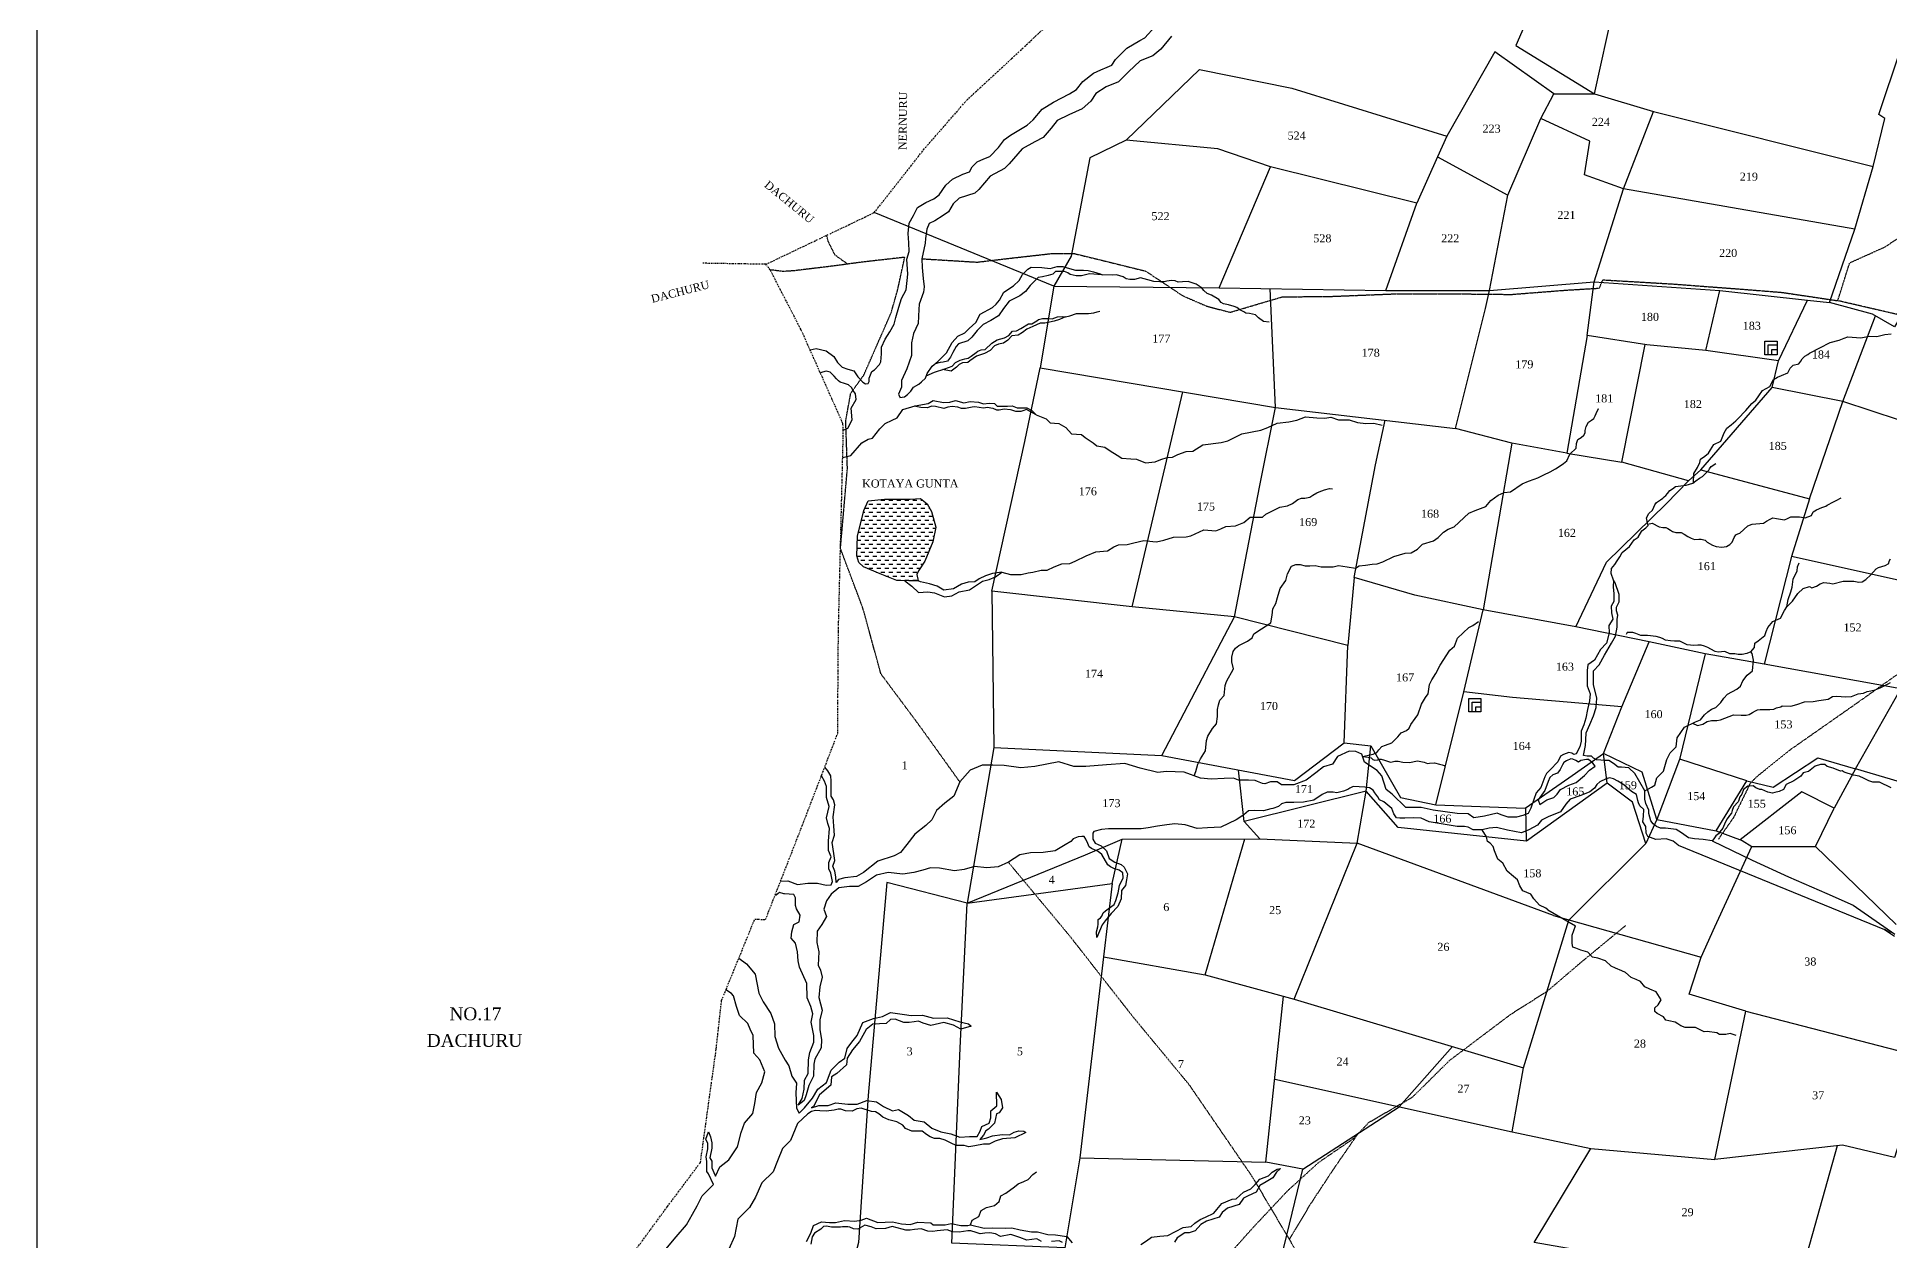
# Model space of a CAD drawing. Header units: millimetres. Extents: x 560 to 2074, y -487 to 930.
# Drawn here: x 560 to 1139, y -113 to 263 of the extents above; entities that cross this region are included whole.
import ezdxf

# ---------------------------------------------------------------- set-up
doc = ezdxf.new("R2010")
doc.units = ezdxf.units.MM
doc.header["$MEASUREMENT"] = 0
doc.linetypes.add('ACAD_ISO07W100', pattern=[3, 0, -3])
doc.linetypes.add('BORDER', pattern=[1.75, 0.5, -0.25, 0.5, -0.25, 0, -0.25])
doc.layers.add('FOOTPATH', color=150, linetype='ACAD_ISO07W100', lineweight=30)
doc.layers.add('VILL_BOUNDARY', color=6, linetype='BORDER', lineweight=30)
for name, color, linetype in [('NALA', 4, 'Continuous'), ('SQUAREWELL', 5, 'Continuous'), ('SURVEY_BND', 7, 'Continuous'), ('SURVEY_NO', 7, 'Continuous'), ('TEXT', 7, 'Continuous'), ('WATER_BODY', 4, 'Continuous')]:
    doc.layers.add(name, color=color, linetype=linetype)
doc.styles.get("Standard").update_dxf_attribs({"font": 'times.ttf'})

# ---------------------------------------------------------------- blocks, each defined once
blk = doc.blocks.new('123')
at = {"layer": 'SQUAREWELL'}
for points in [[(-3.04, 4.2), (0.8, 4.2), (0.8, 0), (-3.04, 0)], [(-1.97, 3.09), (0.8, 3.09), (0.8, 0), (-1.97, 0)], [(0.8, 0), (-0.8, 0), (-0.8, 1.65), (0.8, 1.65)]]:
    blk.add_lwpolyline(points, close=True, dxfattribs=at)

msp = doc.modelspace()

# ---------------------------------------------------------------- hatches: boundary and pattern name
at = {"layer": 'WATER_BODY'}
h = msp.add_hatch(dxfattribs=at)
h.set_pattern_fill('DASH', color=256, scale=10, style=0)
h.paths.add_polyline_path([(839.99, 105.67), (840.93, 110.31), (839.58, 115.21), (838.24, 117.56), (836.15, 119.23), (833, 119.03), (824.93, 118.97), (819.82, 118.5), (818.47, 115.51), (816.46, 107.45), (816.32, 101.34), (816.93, 99.26), (818.4, 97.92), (823.58, 95.7), (828.82, 93.62), (832.52, 93.49), (835.41, 93.49), (835.08, 95.5), (835.55, 96.64), (837.56, 99.66)])

# ---------------------------------------------------------------- linework, layer by layer
at = {"lineweight": 30}
msp.add_lwpolyline([(560.23, 929.61), (2074.09, 929.61), (2074.09, -486.68), (560.23, -486.68)], close=True, dxfattribs=at)
at = {"layer": 'FOOTPATH', "ltscale": 0.01}
for points in [[(836.55, 194.12), (853.87, 193.07), (863.47, 194.21), (877.49, 195.79), (884.24, 195.74), (893.18, 193.56), (906.5, 190.27), (918.07, 182.57), (925.5, 179.35), (932.86, 177.39), (942.53, 180.26), (949.19, 182.22), (964.4, 182.36), (983.31, 183.12), (1007.49, 183.12), (1020.76, 182.98), (1037.72, 184.31), (1048.24, 184.94), (1049.29, 187.53), (1070.78, 186.27), (1093.14, 184.59), (1105.34, 183.61), (1122.7, 181.02), (1126.41, 192.85), (1137.36, 197.79), (1146.26, 203.6)], [(813.41, 192.45), (809.48, 195.27), (807.34, 199.55), (806.87, 201.45)], [(848.43, 30.72), (836.02, 48.03), (823.82, 64.42), (818.18, 84.99), (811.18, 103.59), (813.35, 128.66), (812.82, 143.52), (814.4, 152.14), (818.46, 157.75), (823.17, 168.47), (827, 177.21), (829.02, 184.28), (831.25, 194.57), (818.13, 193.09), (808.7, 191.82), (796.64, 190.36), (793.31, 190.15), (789.23, 190.64)], [(1258.99, 136.35), (1252.83, 141.23), (1247.92, 141.61), (1233.31, 149.23), (1219, 154.4), (1189.26, 163.48), (1166.31, 170.81), (1149.66, 174.78), (1122.7, 181.02)], [(1311.61, 160.11), (1304.18, 157.38), (1300.08, 156.18), (1297.17, 150.97), (1293.92, 150.97), (1290.16, 148.93), (1276.58, 142.78), (1269.91, 140.82), (1265.47, 138.68), (1256.21, 135.35), (1241.72, 123.94), (1223.22, 113), (1204.82, 100.35), (1193.81, 94.32), (1187.18, 84.13), (1179.24, 80.02), (1159.22, 71.03), (1145.05, 66.91), (1128.63, 55.25), (1107.7, 40.6), (1097.48, 32.38), (1095.37, 30.28), (1090.15, 19.57), (1085.36, 12.73)], [(1108.11, -374.35), (1103.2, -350.23), (1090.59, -327.68), (1077.75, -308.03), (1069.48, -298.19), (1050.28, -277.96), (1044.25, -268.36), (1037.65, -256.36), (1028.93, -247.6), (1013.73, -218.19), (999.93, -192.34), (981.89, -164.87), (970.94, -146.63), (956.79, -121.37), (939.93, -92.83), (920.12, -63.95), (902.55, -42.71), (882.76, -17.41), (863.64, 5.56)], [(922.33, -128.45), (939.94, -108.68), (950.88, -97.04), (960.59, -88.17), (971.61, -80.61), (976.2, -75.72), (989.82, -67.83), (1001.52, -56.27), (1020.57, -41.91), (1032.03, -34.65), (1042.12, -26), (1056.42, -14.2)], [(951.41, -112.27), (957.98, -101.29), (965.29, -90.16), (972.74, -79.4)]]:
    msp.add_lwpolyline(points, dxfattribs=at)
at = {"layer": 'NALA'}
for points in [[(801.69, 165.64), (803.62, 166.09), (806.68, 165.31), (809.1, 163.54), (810.25, 161.74), (811.75, 160.21), (813.49, 159.67), (815.32, 159.12), (816.63, 157.28), (818.16, 155.61), (819.04, 155), (819.04, 155), (819.79, 155.17), (820.13, 155.75), (820.13, 156.77), (820.98, 158.91), (821.83, 159.45), (823.36, 161.08), (823.74, 161.93), (823.98, 164.38), (824.04, 166.55), (825.11, 168.96), (826.6, 171.31), (827.93, 173.72), (828.44, 175.79), (829.46, 178.99), (830.21, 181.73), (831.75, 184.38), (832.19, 189.27), (831.95, 193.99), (832.63, 196.4), (832.57, 199.12), (832.36, 202.05), (832.63, 205.27), (834.03, 207.59), (835.26, 210.16), (837.84, 211.72), (840.39, 212.84), (842.06, 214.07), (844.04, 217.13), (846.15, 218.96), (849.38, 220.53), (851.5, 221.3), (852.35, 222.83), (853.85, 224.36), (855.96, 225.31), (857.8, 226.12), (860.55, 228.84), (862.46, 231.39), (864.33, 232.75), (869.51, 235.83), (871.42, 237.57), (874.17, 240.83), (877.71, 243.04), (882.68, 245.69), (884.94, 247.04), (886.85, 249.55), (890.18, 252.07), (892.5, 253.15), (894.51, 253.94), (895.97, 254.65), (897.09, 256.38), (900.61, 259.91), (904.66, 262.29), (906.29, 263.14), (909.52, 266.67)], [(914.62, 263.7), (911.27, 259.6), (908.79, 257.55), (904.79, 255.93), (901.11, 252.48), (897.98, 249.35), (894.2, 247.84), (890.96, 245.79), (889.34, 243.31), (886.64, 240.93), (882.53, 239.1), (878.86, 237.37), (877.02, 234.89), (874.54, 231.98), (871.94, 230.68), (867.94, 228.42), (863.84, 223.78), (862.43, 222.27), (857.96, 219.92), (854.4, 215.72), (853.1, 214.64), (848.24, 213.02), (846.4, 211.29), (844.89, 208.81), (843.28, 207.62), (840.64, 206.02), (838.9, 205.17), (838.19, 203.35), (837.71, 200.45), (837.67, 198.97), (836.55, 194.12), (836.7, 191.41), (837, 187.92), (837.33, 185.36), (837.15, 183.73), (835.77, 179.95), (835.7, 178.24), (835.55, 176.17), (835.44, 173.94), (834.03, 170.82), (833.36, 167.82), (833.32, 163.85), (831.91, 159.77), (830.24, 156.1), (830.26, 153.99), (829.3, 151.83), (829.68, 150.88), (829.76, 150.79), (831.17, 151), (832.09, 151.67), (833.17, 152.71), (834.01, 154.04), (835.63, 154.95), (836.46, 155.62), (837.75, 156.86), (838.21, 158.32), (839.84, 160.56), (841.59, 162.01), (844.34, 164.71), (846.09, 167.91), (847.88, 169.99), (850.04, 170.95), (851.38, 172.32), (853.42, 174.19), (854.81, 176.77), (858.68, 178.85), (859.84, 179.89), (860.84, 181.17), (862.17, 183.71), (865.21, 185.71), (867.04, 187.37), (868.08, 189.24), (869.75, 190.82), (870.71, 191.53), (874.04, 191.4), (876.72, 191.13), (878.84, 191.71), (880.67, 191.71), (882.71, 191.08), (884.63, 190.54), (887.04, 190.54), (888.54, 190.42), (890.2, 190.05), (892.29, 189.38), (892.95, 189.05), (889, 189.38), (886.5, 188.84), (884.79, 188.84), (882.92, 189.17), (882.17, 189.71), (881.17, 190.13), (880.17, 190.17), (878.34, 190.17), (877.51, 189.26), (876.09, 188.92), (874.26, 188.47), (872.97, 188.22), (870.47, 185.72), (869.01, 183.93), (867.25, 182.58), (863.92, 180.87), (862.09, 178.63), (860.59, 176.3), (858.1, 174.84), (855.72, 173.56), (853.93, 171.68), (852.17, 169.67), (850.92, 168.51), (848.09, 167.5), (847.3, 166.67), (846.3, 164.84), (845.55, 163.39), (844.6, 162.14), (843.22, 161.85), (842.35, 161.72), (840.72, 161.28)], [(945.05, 174.3), (943.29, 174.57), (941.76, 175.7), (940.79, 176.64), (938.89, 177), (937.81, 177.09), (937.14, 177.5), (935.94, 178.2), (934.99, 178.87), (934.18, 179.17), (932.42, 179.73), (930.8, 180.04), (930.1, 180.41), (929.35, 181.42), (927.06, 182.74), (925.77, 183.28), (924.64, 184.23), (923.9, 185.11), (923.24, 185.56), (922.32, 186.16), (920.74, 186.73), (919.75, 187.02), (917.97, 186.93), (916.7, 186.8), (915.69, 187.18), (914.6, 187.34), (913.16, 187.07), (912.24, 186.91), (910.9, 186.91), (909.04, 187.02), (907.19, 187.59), (904.87, 188.2), (903.06, 187.68), (901.57, 187.65), (900.47, 187.88), (899.48, 188.49), (897.44, 189.12), (896.2, 188.98), (892.95, 189.05)], [(837.98, 157.59), (840.54, 158.73), (843.81, 159.73), (846.04, 160.56), (847.15, 161.68), (848.59, 162.43), (850.02, 162.83), (851.02, 163.07), (852.05, 163.67), (853.61, 164.86), (854.08, 165.22), (855.12, 165.62), (856.39, 165.82), (858.48, 167.75), (860.11, 168.78), (862.46, 169.38), (863.74, 170.18), (864.93, 171.53), (866.13, 171.57), (867.52, 172.37), (869.87, 173.8), (870.99, 173.84), (872.5, 174.71), (873.06, 175.15), (874.26, 175.43), (875.93, 175.47), (877.32, 175.35), (878.96, 175.99), (880.47, 176.07), (881.43, 175.99), (879.6, 175.16), (877.89, 174.64), (875.06, 173.96), (873.51, 173.96), (871.24, 172.93), (869.37, 172.13), (868.01, 171.1), (866.66, 170.26), (864.74, 170.06), (863.48, 168.68), (862.14, 167.73), (860.57, 167.48), (859.32, 166.95), (857.89, 165.5), (856.14, 164.53), (853.71, 163.72), (851.63, 162.23), (850.96, 161.68), (849.34, 161.56), (848.28, 161.06), (847.47, 160.28), (845.8, 159), (843.08, 159.51)], [(881.43, 175.99), (882.78, 176.28), (884.87, 176.98), (886.8, 176.98), (887.67, 176.98), (888.64, 176.98), (890.37, 177.23), (891.41, 177.51), (892.16, 177.7)], [(1077.63, 124.17), (1077.71, 127.01), (1078.91, 128.9), (1079.61, 130.47), (1079.84, 131.51), (1081.18, 132.48), (1082.26, 133.37), (1082.93, 134.41), (1083.93, 136.05), (1086.21, 137.16), (1087.23, 139.75), (1088.08, 141.17), (1089.35, 142.21), (1090.88, 143.51), (1091.47, 144.15), (1093.93, 146.72), (1095.8, 148.91), (1097.1, 149.96), (1098.07, 151.26), (1099.22, 152.93), (1101.42, 154.23), (1102.61, 156.43), (1103.88, 157.17), (1105.07, 157.66), (1107.09, 158.5), (1107.83, 159.98), (1108.77, 160.91), (1110.55, 161.32), (1111.19, 162.11), (1111.56, 162.81), (1112.42, 163.67), (1113.31, 164.23), (1113.91, 164.63), (1120.29, 167.97), (1123.08, 168.64), (1124.72, 169.27), (1125.8, 169.71), (1129.86, 169.45), (1132.47, 169.9), (1134.89, 169.79), (1137.35, 170.46), (1139.36, 170.68)], [(812, 140.59), (813.49, 141.16), (814.85, 143.81), (814.51, 147.42), (816.04, 150.17), (815.87, 151.9), (815.16, 152.96), (814.65, 153.94), (813.66, 154.76), (812.44, 155.13), (811.07, 155.57), (810.6, 156.01), (809.92, 156.63), (809.2, 157.41), (807.98, 158.7), (806.69, 159), (804.87, 158.51)], [(811.88, 132.07), (814.42, 132.69), (817.86, 136.59), (819.87, 137.74), (821.19, 138.02), (823.43, 140.95), (825.1, 142.61), (827.28, 143.7), (828.89, 144.45), (830.67, 147.05), (834.55, 148.2), (838.53, 148.92), (840.15, 149.86), (843.35, 149.19), (845.29, 149.28), (847.14, 149.82), (849.75, 149.1), (851.69, 149.55), (854.26, 149.32), (855.88, 148.83), (857.59, 148.96), (859.26, 148.92), (860.16, 148.11), (863.31, 148.06), (864.76, 148.15), (866.42, 147.52), (868.09, 147.56), (869.4, 147.56), (870.98, 146.75), (872.33, 145.36), (869.33, 147), (868.19, 146.66), (867.47, 146.44), (865.92, 146.36), (864.72, 146.77), (864.28, 146.97), (862.34, 147.14), (860.72, 146.78), (860.02, 146.86), (858.84, 147.34), (858.16, 147.4), (857.08, 147.6), (855.81, 147.49), (854.48, 147.62), (853.17, 147.82), (852.34, 147.76), (851.28, 147.51), (850.2, 147.35), (849.03, 147.35), (847.84, 147.73), (846.09, 147.93), (844.7, 147.71), (843.48, 147.29), (840.87, 147.98), (839.62, 148.07), (838.32, 147.54), (836.26, 147.65), (834.15, 148.08)], [(872.33, 145.36), (875.46, 144.15), (876.66, 142.81), (879.38, 142.67), (881.54, 141.4), (883.36, 139.38), (886.46, 139.17), (887.62, 138.25), (890.07, 136.59), (891.27, 135.7), (893.78, 135.22), (895.47, 134.12), (897.56, 132.75), (899.04, 131.82), (901.86, 131.62), (903.61, 131.55), (906.48, 130.34), (909.5, 130.71), (911.29, 131.36), (913.24, 131.98), (914.86, 132.09), (916.58, 132.98), (919.15, 133.87), (921.28, 134.01), (924.39, 135.97), (930.09, 136.73), (932.15, 137.21), (935.31, 138.79), (936.55, 139.4), (942.43, 140.52), (944.67, 141.41), (947.62, 142.78), (951.23, 143.13), (953.7, 143.71), (956.45, 144.71), (960.02, 144.43), (962.43, 144.33), (964.39, 144.67), (966.76, 143.85), (970.04, 143.78), (972.65, 142.99), (975.23, 142.68), (977.74, 142.71), (980.35, 142.17)], [(921.66, 32.54), (922.13, 33.91), (922.85, 36.22), (923.6, 37.92), (925.18, 40.38), (925.51, 43.63), (925.92, 44.95), (927.36, 47.33), (928.66, 48.8), (928.92, 51.09), (928.92, 53.34), (929.31, 54.77), (929.7, 56.19), (931, 57.64), (931.17, 58.76), (931.39, 60.79), (931.78, 62.05), (932.43, 63.21), (933.33, 64.81), (933.98, 65.98), (933.47, 68.17), (933.47, 69.68), (933.86, 71.37), (934.55, 72.41), (935.63, 73.32), (937.28, 74.09), (938.27, 74.66), (939.05, 75.13), (939.74, 75.65), (940.31, 76.99), (942.69, 78.55), (945.65, 80.34), (946.04, 82.81), (946.21, 84.75), (947.21, 86.39), (947.64, 88.25), (948.55, 91.11), (950.24, 93.56), (950.8, 95.68), (952.06, 98.1), (953.44, 98.62), (954.78, 98.62), (956.34, 98.23), (957.77, 98.23), (959.42, 98.32), (961.32, 97.84), (965.04, 97.84), (966.77, 98.27), (969.46, 97.84), (972.1, 97.5), (973.22, 98.14), (975.21, 98.36), (977.25, 98.75), (978.85, 98.84), (980.62, 99.4), (984.06, 101.12), (987.57, 102.16), (989.43, 102.29), (991.38, 103.41), (992.98, 104.93), (996.41, 106.01), (997.83, 107.01), (999.52, 108.74), (1000.95, 109.69), (1002.9, 110.42), (1007.46, 114.64), (1009.4, 115.5), (1012.78, 116.72), (1014.29, 118.62), (1016.59, 120.22), (1018.49, 121.12), (1020.48, 121.3), (1024.13, 123.83), (1026.08, 124.65), (1027.85, 125.25), (1029.02, 125.64), (1030.88, 126.64), (1032.83, 127.5), (1034.52, 128.5), (1035.64, 129.23), (1037.03, 130.14), (1038.07, 130.96), (1038.98, 133.03), (1040.94, 134.97), (1041.07, 136.4), (1041.5, 137.61), (1042.49, 138.26), (1043.4, 138.99), (1043.84, 139.73), (1043.84, 140.5), (1044.05, 141.67), (1044.88, 143.1), (1045.78, 143.66), (1046.48, 144.22), (1046.91, 145.04), (1047.21, 145.78), (1047.99, 147.29), (1047.99, 147.29)], [(1052.69, 93.69), (1051.89, 95.79), (1052.04, 97.39), (1053.08, 98.62), (1053.79, 99.77), (1054.57, 100.96), (1055.39, 102.3), (1057.66, 104.27), (1059.08, 106.28), (1060.31, 107.13), (1061.5, 109.14), (1062.69, 110.03), (1063.44, 110.78), (1063.25, 111.6), (1062.95, 113.21), (1063.7, 114.58), (1064.82, 115.59), (1065.26, 116.48), (1065.52, 117.23), (1066.12, 117.93), (1067.31, 118.79), (1068.06, 119.35), (1068.5, 119.72), (1068.99, 120.16), (1069.47, 120.83), (1070.22, 121.73), (1071.11, 122.29), (1071.97, 122.96), (1075.36, 123.35), (1077.45, 124.01), (1078.34, 124.76), (1079.54, 125.58), (1080.39, 126.1), (1081.18, 126.81), (1082.37, 128.07), (1082.63, 128.48), (1083.19, 129.19), (1084.57, 130.19)], [(861.62, 96.25), (864.31, 95.51), (867.66, 95.51), (869.79, 95.98), (871.23, 96.25), (873.83, 96.86), (875.78, 96.86), (877.91, 97.88), (880.28, 98.76), (882.83, 98.9), (884.5, 99.64), (887.94, 101.35), (890.95, 102.56), (894.6, 102.9), (896.59, 104.15), (898.03, 104.71), (900.68, 104.85), (902.86, 105.4), (905.97, 106.14), (908.75, 105.82), (909.87, 105.63), (912.19, 106.24), (915.16, 107.16), (919.19, 107.26), (920.63, 107.58), (924.69, 109.4), (928.45, 109.07), (930.03, 109.72), (931.51, 110.51), (934.53, 110.65), (937.22, 111.76), (939.17, 113.43), (942.97, 113.43), (944, 114.36), (948.43, 116.55), (950.84, 116.97), (952.42, 117.71), (953.99, 118.96), (955.15, 119.33), (956.27, 119.33), (956.27, 119.33), (957.75, 119.66), (958.73, 120.31), (959.98, 120.96), (960.68, 121.28), (962.39, 121.98), (963.88, 122.3), (964.9, 122.25)], [(1063.35, 111.19), (1064.68, 111.5), (1066.92, 110.35), (1068.08, 110.18), (1068.94, 110.18), (1069.66, 109.86), (1070.44, 109.29), (1071.07, 108.91), (1072.11, 108.65), (1072.97, 108.65), (1073.75, 108.6), (1074.73, 108.11), (1075.88, 107.39), (1076.92, 106.81), (1077.99, 106.38), (1079.28, 106.5), (1080.03, 106.5), (1081.24, 106.18), (1081.91, 105.57), (1083.52, 104.62), (1084.73, 104.22), (1086.45, 104), (1087.89, 104.26), (1088.93, 104.81), (1089.73, 105.59), (1090.31, 107.06), (1090.8, 107.86), (1091.52, 108.21), (1092.07, 108.35), (1094.61, 110.64), (1095.96, 111.25), (1099.54, 111.48), (1100.46, 112.11), (1101.58, 112.72), (1102.36, 113.15), (1103.54, 112.92), (1106.05, 112.6), (1107.03, 112.98), (1108.01, 113.49), (1109.51, 113.52), (1110.72, 113.52), (1112.5, 113.23), (1114.52, 113.9), (1115.05, 115.09), (1116.09, 115.66), (1117.76, 116.41), (1118.94, 116.84), (1119.35, 117.1), (1121.34, 118.17), (1122.6, 118.8), (1123.32, 119.2), (1123.7, 119.4)], [(1062.41, 27.9), (1064.51, 29.01), (1065.5, 29.7), (1066.22, 31.93), (1068.26, 34.03), (1069.29, 37.7), (1070.37, 39.74), (1072.21, 41.64), (1072.57, 44.47), (1074.81, 47.78), (1078.27, 49.45), (1079.78, 50.07), (1081.03, 51.61), (1082.15, 52.57), (1083.27, 53.39), (1084.58, 53.91), (1086.17, 55.51), (1087.09, 56.82), (1088.24, 58.07), (1091.13, 59.61), (1092.35, 60.56), (1093.04, 62.25), (1094.36, 64.05), (1096.04, 65.43), (1096.4, 68.72), (1095.97, 70.82), (1095.58, 71.28), (1096.72, 72.65), (1096.82, 73.99), (1097.8, 74.78), (1099.91, 76.46), (1100.37, 77.7), (1100.8, 78.95), (1102.41, 80.79), (1104.81, 81.87), (1106.04, 84.2), (1106.76, 85.41), (1107.15, 87.64), (1107.98, 90.01), (1108.47, 91.55), (1108.8, 94.01), (1110.05, 96.63), (1110.11, 97.84), (1110.64, 99.16)], [(1106.76, 85.41), (1108.55, 87.17), (1110.2, 89.57), (1111.84, 91.05), (1113.86, 91.7), (1114.58, 91.29), (1116.01, 91.85), (1117.18, 92.51), (1118.31, 92.96), (1120.23, 92.79), (1121.15, 92.56), (1124.42, 93.38), (1127.66, 93.41), (1129.3, 93.04), (1130.31, 93.15), (1131.46, 93.88), (1133.04, 95.35), (1134.64, 97.27), (1135.42, 97.64), (1137.52, 98.33), (1138.67, 98.93), (1138.7, 99.62), (1139.18, 100.4)], [(1139.35, 28.86), (1135.73, 30.61), (1133.64, 30.61), (1132.4, 30.96), (1130.91, 31.77), (1129.38, 32.45), (1127.59, 32.8), (1124.73, 33.73), (1124.05, 34.1), (1123.5, 34.08), (1121.23, 34.93), (1119.4, 35.53), (1118.63, 36.08), (1117.33, 36.13), (1115.67, 35.55), (1113.53, 33.93), (1111.89, 33.56), (1111.13, 32.5), (1110.18, 31.84), (1108.96, 30.97), (1106.55, 29.91), (1105.73, 28.32), (1104.41, 27.72), (1103.06, 27.37), (1102.26, 27.16), (1100.85, 27.43), (1098.99, 28.26), (1098.35, 28.34), (1097.11, 28.83), (1096.22, 29.45), (1094.55, 29.31), (1093.29, 28.34), (1092.71, 26.85), (1092.05, 26.06), (1091.68, 24.68), (1091.53, 24.49), (1090.07, 22.87), (1089.74, 21.71), (1089.48, 20.88), (1088.92, 20.22), (1088.65, 19.83), (1088.17, 19.16), (1087.51, 18.02), (1086.75, 16.18), (1085.9, 15.08), (1085.41, 14.46), (1084.62, 13.8), (1084.15, 13.18), (1083.69, 12.45), (1083.44, 12.27), (1080.63, 12.72), (1077.9, 12.91), (1076.11, 13.18), (1073.92, 14.75), (1072.18, 15.85), (1068.91, 16.2), (1067.3, 16.2), (1066.07, 16.7), (1065.07, 17.53), (1064.35, 18.47), (1063.69, 20.85), (1063.69, 21.8), (1062.69, 23.96), (1062.41, 25.24), (1062.41, 27.07), (1062.41, 27.9), (1059.35, 33.26), (1057.41, 35.09), (1055.13, 35.25), (1054.13, 35.25), (1052.63, 36.47), (1051.19, 37.36), (1050.08, 37.36), (1047.3, 37.53), (1046.41, 38.08), (1045.8, 38.75), (1044.41, 38.75), (1043.3, 38.97), (1043.91, 42.02), (1043.97, 43.79), (1044.14, 46.01), (1045.25, 48.56), (1046.36, 51.33), (1047.25, 53.93), (1047.41, 56.82), (1046.41, 61.09), (1046.41, 63.42), (1046.41, 65.41), (1048.19, 67.24), (1049.8, 70.24), (1051.97, 73.99), (1053.25, 76.26), (1053.75, 78.98), (1053.8, 81.42), (1053.97, 82.8), (1053.58, 84.08), (1053.58, 85.3), (1054.41, 86.91), (1054.36, 89.18), (1053.19, 92.92), (1052.69, 93.69), (1052.58, 91.64), (1052.75, 89.42), (1052.75, 87.09), (1051.92, 85.6), (1051.97, 83.49), (1052.41, 81.49), (1051.14, 79.5), (1051.31, 77.2), (1050.41, 74.02), (1048.62, 72.08), (1047.61, 70.4), (1046.68, 68.73), (1044.57, 67.27), (1044.42, 65.49), (1044.42, 63.66), (1044.42, 61.83), (1044.45, 60.67), (1045.39, 58.17), (1045.19, 55.96), (1044.49, 53.28), (1043.95, 50.54), (1043.4, 48.52), (1042.51, 46.58), (1042.51, 43.39), (1042.16, 41.68), (1040.95, 39.45), (1040.21, 39.22), (1039.67, 39.61), (1038.69, 39.88), (1037.84, 39.53), (1037.06, 39.29), (1036.13, 38.67), (1035.27, 36.96), (1032.86, 34.4), (1031.69, 33.31), (1031.16, 32.21), (1029.99, 28.92), (1028.46, 27.26), (1027.74, 25.18), (1026.81, 22.45), (1025.99, 20.81), (1024.31, 20.16), (1022.33, 19.61), (1019.76, 19.61), (1017.57, 20.4), (1016.31, 20.91), (1012.33, 20.02), (1009.04, 19.48), (1007.23, 20.67), (1003.77, 20.81), (996.28, 21.87), (992.59, 22.72), (987.73, 22.72), (983.52, 26.86), (981.68, 28.33), (980.27, 32.62), (978.8, 34.21), (974.87, 36.85), (974.02, 39.36), (972.12, 40.21), (970.09, 40.27), (966.48, 38.62), (964.82, 36.23), (962.06, 35.38), (959.61, 33.48), (956.67, 31.21), (952.83, 29.8), (950.44, 29.8), (948.97, 29.8), (947.62, 30.72), (945.53, 30.72), (943.7, 30.1), (942.96, 30.23), (941.43, 30.84), (940.69, 31.14), (938.67, 31.21), (935.48, 31.21), (933.95, 31.88), (931.01, 31.76), (926.96, 31.57), (923.59, 31.82), (918.56, 33.72), (912.89, 33.91), (910.32, 33.6), (904.74, 34.95), (900.02, 36.42), (894.31, 36.05), (887.82, 35.44), (884.08, 35.5), (879.36, 36.97), (871.94, 35.5), (867.55, 35.07), (862.34, 35.8), (858.79, 35.93), (855.48, 35.93), (851.74, 34.33), (848.43, 30.72), (846.59, 26.19), (843.77, 24.05), (841.13, 21.78), (839.76, 18.8), (837.86, 17.08), (834.36, 14.39), (831.91, 11.15), (829.95, 8.57), (827.99, 7.53), (822.84, 5.94), (818.42, 2.4), (816.17, 1.11), (812.5, 0.72), (810.6, 0.21), (809.88, -0.75), (809.76, 1.05), (809.37, 2.76), (808.79, 4.32), (809.4, 6.13), (809.09, 8.35), (808.58, 11.77), (809.33, 14), (809.12, 16.82), (808.88, 19.77), (809.37, 23.52), (808.99, 25.06), (808.26, 26.26), (808.26, 28.33), (808.26, 30.92), (808.12, 32.61), (807.25, 34.15), (806.28, 35.33)], [(831.24, 93.54), (833.43, 91.83), (835.56, 89.89), (838.44, 90.03), (840.53, 89.7), (843.64, 88.54), (845.96, 88.77), (848.23, 90.03), (851.44, 90.72), (855.54, 93.42), (857.63, 93.89), (859.62, 94.77), (861.62, 96.25), (858.69, 95.79), (856.47, 95.05), (854.52, 94.17), (853.17, 93.19), (851.08, 93.05), (848.95, 92.45), (846.44, 90.97), (843.43, 90.6), (841.43, 91.8), (839.02, 92.54), (836.23, 93.19), (835.41, 93.49)], [(974.28, 38.59), (976.11, 38.98), (977.61, 39.34), (978.67, 39.86), (979.36, 40.73), (980.26, 41.71), (981.44, 42.13), (983.35, 42.87), (985.23, 44.81), (986.27, 45.97), (987.94, 46.71), (988.79, 47.44), (989.35, 48.63), (990.68, 50.46), (991.48, 51.66), (992.66, 54.93), (993.91, 57), (994.79, 58.24), (995.21, 61.06), (995.89, 62.55), (997.19, 64.53), (998.47, 67.16), (1001.52, 71.81), (1002.99, 73.11), (1003.93, 75.56), (1007.44, 78.91), (1008.71, 79.59), (1010.49, 80.81)], [(1095.58, 71.28), (1094.3, 70.78), (1092.81, 70.45), (1091.62, 70.48), (1090.57, 70.73), (1089.96, 70.73), (1089.02, 70.73), (1087.44, 71.44), (1085.37, 71.25), (1084.37, 71.44), (1083.04, 72.13), (1082.1, 72.63), (1081.1, 73.05), (1079.97, 73.41), (1079, 73.43), (1077.7, 73.32), (1075.67, 73.47), (1074.36, 74.13), (1073.31, 74.63), (1071.71, 74.63), (1070.41, 74.74), (1068.86, 74.99), (1067.94, 75.46), (1067.06, 75.79), (1065.98, 76.09), (1063.27, 76.4), (1061.21, 76.4), (1059.57, 77.03), (1058.66, 77.31), (1056.92, 77.31), (1056.56, 76.7)], [(1077.34, 49), (1078.86, 48.26), (1080.49, 48.74), (1081.92, 49.55), (1083.26, 49.86), (1084.87, 49.88), (1086.01, 50.03), (1090.09, 51.59), (1092.48, 51.57), (1094.08, 51.57), (1095.02, 51.69), (1096.01, 52.36), (1096.98, 52.91), (1097.64, 53.24), (1098.4, 53.35), (1100.31, 53.27), (1101.51, 53.32), (1102.68, 53.42), (1103.59, 53.85), (1104.94, 54.18), (1105.37, 54.46), (1108.02, 54.36), (1109.86, 54.88), (1112.33, 55.72), (1114.98, 55.77), (1116.76, 56.1), (1119.71, 56.53), (1121.05, 57.37), (1122.43, 57.47), (1125.07, 57.29), (1126.93, 57.37), (1129.03, 58.19), (1130.76, 58.42), (1131.85, 58.92), (1133, 59.15), (1134.32, 59.46), (1135.39, 59.86), (1136.15, 60.22), (1137.57, 60.85), (1138.41, 61.31), (1139.13, 61.69)], [(974.28, 38.59), (975.98, 38.38), (976.93, 38.2), (977.51, 37.68), (978.1, 37.45), (979.01, 37.53), (979.54, 37.74), (980.08, 37.79), (981.09, 37.42), (983.01, 36.88), (983.49, 36.94), (984.36, 37.18), (985.42, 37.18), (986.81, 36.83), (988.94, 36.77), (991.42, 37.31), (993.5, 36.81), (994.56, 36.44), (995.2, 36.49), (996.72, 36.62), (998.24, 36.25), (999.15, 35.96), (1000.05, 35.68)], [(1029.63, 23.59), (1031.79, 25.09), (1033.97, 25.83), (1035.01, 26.83), (1036.13, 28.31), (1038.64, 29.67), (1040.98, 30.52), (1043.58, 32.68), (1045.12, 34.34), (1046.89, 35.64), (1046.18, 36.49), (1044.79, 37.7), (1044.17, 37.7), (1042.46, 37.35), (1042.46, 37.35), (1041.66, 36.88), (1040.89, 37.38), (1039.89, 37.82), (1039.33, 37.85), (1037.91, 37.26), (1037.11, 36.76), (1036.67, 35.96), (1036.02, 34.54), (1035.19, 33.45), (1033.68, 32.86), (1032.77, 32.04), (1032.27, 30.8), (1031.2, 27.96), (1029.07, 25.06), (1029.63, 23.59)], [(1072.87, 10.91), (1071.24, 12.13), (1069.06, 12.84), (1065.91, 12.69), (1063.41, 13.61), (1062.85, 14.67), (1062.7, 16.7), (1061.84, 18.18), (1061.99, 19.95), (1062.08, 22.04), (1060.87, 23.18), (1060.4, 24.17), (1060.29, 24.87), (1059.82, 26.74), (1058.31, 27.65), (1055.86, 29.72), (1053.99, 30.95), (1052.63, 31.68), (1051.4, 31.96), (1050.31, 31.65), (1048.38, 30.74), (1047.46, 29.86), (1046.66, 28.67), (1045.25, 27.58), (1042.41, 26.42), (1039.09, 25.3), (1037.76, 23.68), (1036.07, 21.34), (1032.28, 19.76), (1030.17, 18.71), (1028.88, 17.16), (1026.21, 15.66), (1023.93, 14.78), (1019.54, 15.55), (1016.1, 16.46), (1013.82, 16.21), (1011.64, 15.68), (1008.8, 15.68), (1007.29, 16.56), (1006.13, 16.73), (1003.82, 16.77), (995.11, 18.17), (992.55, 19.36), (990.12, 19.43), (987.49, 19.33), (985.88, 19.33), (984.86, 19.43), (984.01, 20.66), (983.4, 22.4), (980.88, 24.46), (979.51, 25.06), (979.02, 26.01), (978.14, 27.31), (977.54, 28.08), (976.42, 28.85), (974.98, 29.02), (973.15, 29.09), (971.36, 29.23), (970.24, 28.71), (969.61, 28.32), (968.27, 27.83), (966.24, 27.31), (965.08, 27.45), (963.22, 27.45), (961.6, 26.78), (959.05, 24.99), (955.79, 24.36), (952.81, 24.25), (950.24, 24.25), (948.91, 23.8), (947.96, 23.02), (946.28, 22.32), (945.64, 22.29), (943.28, 21.61), (940.36, 21.71), (938.68, 21.64), (937.2, 20.34), (934.74, 18.8), (929.97, 16.49), (925.86, 16.31), (922.63, 16.17), (918.82, 17.22), (915.59, 17.57), (913.17, 17.26), (910.22, 16.84), (907.3, 16.28), (905.06, 16.03), (902.67, 16.03), (900.28, 16.03), (898.74, 16.03), (894.87, 16), (892.73, 15.82), (890.35, 15.23), (889.96, 14.66), (889.96, 13.58), (890.03, 12.81), (890.7, 11.51), (892.63, 10.67), (894.28, 9.17), (895.16, 6.75), (896.88, 5.63), (898.84, 4.82), (899.83, 4.02), (900.88, 1.98), (900.53, 0.09), (900.25, -1.69), (898.98, -3.3), (898.88, -5.83), (897.79, -8.28), (895.72, -10.46), (893.85, -12.71), (892.87, -13.97), (891.22, -17.93), (891.19, -16.21), (891.57, -14.64), (891.64, -13.76), (891.71, -12.36), (892.38, -11.8), (892.8, -11.27), (893.26, -10.25), (893.92, -9.62), (894.77, -8.99), (896.7, -7.62), (897.19, -6.4), (897.96, -4.01), (898.32, -1.64), (899.48, 0.68), (899.37, 2.26), (898.25, 3.06), (896.53, 3.66), (895.51, 4.15), (894.67, 4.78), (892.8, 7.95), (891.67, 8.94), (889.64, 9.85), (888.9, 10.37), (888.44, 11.46), (887.77, 12.79), (887.35, 13.63), (886.58, 13.67), (885.39, 13.49), (883.91, 12.9), (883.18, 12.06), (881.35, 10.97), (878.23, 9.18), (874.45, 8.64), (870.55, 8.47), (867.18, 7.84), (863.64, 5.56), (860.44, 4.19), (856.85, 3.84), (853.09, 4.22), (849.86, 3.31), (846.81, 2.86), (842.1, 3.73), (839.26, 3.8), (836.94, 3.14), (834.06, 2.33), (830.69, 1.81), (826.04, 2.33), (822.42, 1.52), (819.3, -0.58), (816.74, -1.95), (814, -1.95), (810.7, -2.44), (808.27, -4.38), (806.83, -6.45), (805.98, -9.12), (806.79, -11.35), (805.35, -13.91), (803.91, -15.91), (803.81, -19.48), (804.44, -22.46), (804.2, -26.56), (804.94, -28.14), (805.43, -30.38), (804.69, -33.33), (804.38, -36.72), (805.43, -40.61), (804.76, -43.62), (804.76, -46.81), (805.29, -49.85), (805.11, -52.37), (803.22, -55.98), (802.87, -57.56), (802.76, -61.27), (801.35, -64.15), (800.44, -67.06), (799.88, -68.88), (797.98, -70.36), (799.25, -68.22), (799.84, -65.31), (799.98, -62.5), (801.07, -60.43), (801.17, -56.13), (801.6, -53.88), (802.82, -50.66), (802.89, -48.55), (801.98, -44.38), (802.51, -41.76), (801.88, -39.48), (800.82, -36.75), (800.65, -32.29), (798.43, -27.22), (797.94, -25.22), (797.8, -22.45), (797.14, -19.68), (795.77, -18.1), (795.94, -16.14), (796.64, -13.83), (798.33, -13.06), (798.61, -10.95), (797.41, -8.95), (797.1, -7.94), (797.1, -5.59), (796.57, -4.47), (793.66, -4.26), (793.45, -4.29), (792.11, -3.9), (791.13, -4.71), (790.78, -4.66)], [(792.48, -0.31), (794.77, -0.2), (797.76, -1.41), (800.99, -0.99), (804.02, -0.95), (806.73, -1.6), (808.23, -1.51), (808.65, -0.48), (808.14, 2.18), (807.53, 3.53), (807.53, 5.45), (808.32, 7.22), (807.44, 9.26), (807.44, 12.15), (807.72, 16.12), (807.21, 17.7), (806.83, 19.48), (807.67, 23.02), (806.83, 25.76), (806.79, 27.39), (806.79, 29.21), (806.23, 30.94), (805.21, 32.55)], [(1032.16, -9.32), (1031.48, -8.79), (1029.48, -7.8), (1027.71, -5.88), (1026.85, -4.43), (1024.34, -3.4), (1023.42, -1.81), (1022.61, 0.03), (1021.43, 1.14), (1019.44, 2.76), (1018.07, 5.25), (1016.55, 6.57), (1015.45, 9.19), (1015, 10.48), (1014.12, 11.58), (1013.27, 12.06), (1012.99, 13.53), (1011.64, 15.68)], [(1083.44, 12.27), (1095.91, 6.21), (1107.26, 0.99), (1119.3, -4.22), (1127.47, -7.85), (1140.5, -16.85)], [(1072.87, 10.91), (1137.27, -15.48)], [(1032.16, -9.32), (1040.81, -14.28)], [(1090.94, -48.51), (1089.13, -47.96), (1087.69, -48.29), (1086.66, -48.29), (1085.7, -48.21), (1084.96, -47.7), (1081.94, -47.29), (1081.01, -47.37), (1079.87, -46.92), (1078.21, -46.08), (1077.29, -46.08), (1075, -46.08), (1073.67, -45.56), (1072.71, -44.93), (1071.86, -44.38), (1069.91, -44.01), (1068.95, -43.75), (1068.28, -42.76), (1066.29, -41.69), (1065.52, -41.1), (1065.52, -39.89), (1066.59, -38.93), (1067.55, -37.38), (1065.92, -34.89), (1064, -34.04), (1062.38, -33.34), (1061.12, -31.68), (1059.72, -31.09), (1058.13, -30.47), (1056.4, -28.92), (1055.25, -28.33), (1053.23, -27.52), (1051.86, -26.93), (1050.15, -25.25), (1047.78, -24.37), (1046.05, -24.07), (1044.65, -22.56), (1042.47, -21.9), (1040.88, -21.23), (1039.93, -20.98), (1039.74, -19.76), (1039.74, -17.18), (1040.81, -14.28), (1040.81, -14.28)], [(1139.13, -16.63), (1137.27, -15.48), (1140.37, -17.52)], [(779.46, -24.35), (781.85, -26.18), (784.56, -29.41), (785.63, -35.31), (787, -38.05), (789.48, -41.68), (790.55, -44.91), (790.64, -48.88), (791.79, -52.51), (793.93, -56.31), (795.08, -58.02), (796.03, -61.26), (797.44, -63.4), (797.27, -66.47), (797.44, -71.3), (798.26, -72.84), (799.97, -71.13), (802.49, -68.18), (804.07, -65.28), (806.85, -63.23), (808.31, -59.34), (810.75, -56.84), (812.55, -55.68), (813.24, -52.65), (814.69, -50.64), (816.44, -48.51), (818.12, -44.47), (821.5, -43.23), (824.27, -42.63), (826.84, -41.39), (831.16, -42.04), (833.26, -42.33), (836.85, -42.21), (840.23, -43.19), (844.55, -43.06), (848.48, -44.3), (851.13, -44.94), (851.99, -45.62), (848.82, -46.56), (846.51, -45.37), (843.48, -44.51), (839.37, -45.41), (837.06, -44.73), (835.57, -44.09), (834.2, -44.26), (832.61, -44.51), (830.95, -44.51), (828.25, -43.45), (826.84, -43.57), (825.43, -44.77), (821.28, -44.98), (819.23, -46.73), (817.09, -50.41), (814.99, -53.03), (813.28, -55.59), (813.07, -57.73), (810.07, -60.4), (808.36, -61.51), (808.14, -64.07), (804.68, -67.06), (802.71, -70.69), (802.11, -71.2), (804.46, -70.44), (807.29, -70.44), (809.77, -69.54), (813.53, -69.97), (816.44, -70.01), (819.39, -68.81), (822.43, -69.24), (824.61, -70.78), (827.39, -72.06), (829.32, -71.69), (832.45, -73.53), (834.24, -74.98), (837.28, -75.54), (839.67, -77.46), (842.54, -78.66), (845.7, -79.3), (848.44, -80.32), (851.48, -80.11), (853.87, -80.07), (854.81, -78.44), (855.37, -77.03), (857.59, -75.97), (858.11, -74.26), (858.15, -72.08), (860, -70.49), (859.91, -66.26), (861.41, -68.53), (861.8, -71.13), (860.77, -72.67), (859.96, -73.01), (859.32, -75.96), (857.43, -77.84), (856.54, -78.38), (855.89, -79.7), (854.7, -81.07), (856.92, -80.52), (858.63, -79.92), (861.67, -79.53), (864.02, -79.58), (865.43, -78.72), (866.93, -78.34), (868.42, -78.42), (869.11, -78.85), (865.6, -80.52), (861.8, -80.81), (859.49, -81.54), (857.65, -82.48), (855.81, -82.48), (853.11, -82.99), (851.23, -83.33), (849.82, -82.91), (847.3, -82.91), (845.72, -82.18), (843.92, -81.28), (842.17, -80.77), (840.54, -80.69), (839.22, -80.22), (838.06, -79.45), (836.65, -78.42), (835.58, -78.47), (833.48, -78.42), (831.47, -77.65), (830.62, -76.54), (828.82, -75.52), (826.32, -74.94), (824.4, -74.09), (823.15, -73.06), (822.17, -72.42), (820.85, -72.34), (817.64, -71.23), (816.31, -71.48), (814.86, -72.21), (812.76, -72.04), (811.31, -71.61), (810.5, -71.53), (809.17, -71.83), (806.73, -72.21), (804.77, -72.04), (803.4, -72), (802.16, -72.34), (800.96, -72.98), (797.71, -76.05), (795.55, -81.32), (793.07, -83.84), (791.49, -87.73), (790.16, -91.13), (786.65, -94.63), (784.6, -99.11), (782.75, -102.31), (779.11, -105.98), (778.04, -111.32), (776.33, -115.29)], [(756.62, -115.33), (759.91, -111.47), (763.1, -107.7), (764.97, -104.41), (766.39, -101.81), (767.97, -98.64), (771.55, -95.12), (769.96, -91.8), (769.45, -91.07), (769.45, -89.48), (769.4, -87.95), (769.28, -86.42), (769.74, -83.93), (769.74, -82.28), (769.11, -80.98), (769.91, -78.6), (769.91, -78.6), (770.59, -80.19), (770.99, -82.06), (771, -83.76), (770.36, -86.73), (770.96, -87.81), (771, -89.95), (771.63, -91.38), (772.15, -92.53), (773.54, -89.55), (776.36, -87.45), (778.99, -83.36), (780.18, -78.87), (781.18, -75.98), (783.85, -72.96), (784.44, -69.79), (785, -66.41), (786.67, -63.32), (787.59, -59.87), (785.96, -56.14), (784.13, -54.08), (783.93, -48.56), (782.98, -46.62), (782.22, -44.77), (779.67, -42.31), (778.68, -39.49), (777.76, -36.2), (777.17, -35.39), (775.39, -34.32)], [(851.76, -107.72), (852.34, -106.25), (854.38, -105.06), (855.11, -103.23), (856.83, -102.24), (859.28, -101.62), (860.74, -100.37), (861.31, -98.6), (862.88, -97.77), (865.49, -95.87), (866.69, -94.93), (868.41, -94.21), (869.77, -93.53), (871.23, -92.02), (872.42, -91.18)], [(905.03, -113.81), (906.74, -112.74), (908.37, -111.59), (910.89, -111.29), (913.46, -111.07), (918.18, -108.57), (920.74, -108.23), (921.9, -107.2), (923.52, -106), (925.19, -105.28), (927.84, -104.04), (928.74, -102.89), (930.28, -101.05), (933.49, -99.73), (934.73, -99.59), (937.09, -97.5), (939.31, -96.47), (940.72, -95.15), (942.13, -93.44), (944.83, -92.37), (946.02, -91.22), (947.61, -90.32), (948.63, -90.15), (947.39, -91.3), (946.2, -93.05), (944.14, -94.25), (942.18, -95.45), (941.06, -97.54), (938.54, -98.69), (937.09, -99.38), (935.72, -101.34), (932.12, -102.49), (930.37, -103.9), (929.47, -105.36), (925.52, -106.54), (923.77, -107.6), (922.02, -109.61), (920.14, -110.21), (918.72, -110.25), (916.37, -111.79), (915.47, -113.11)], [(800.6, -112.91), (801.93, -110.35), (802.78, -107.96), (805.22, -106.8), (807.74, -106.93), (809.67, -107.02), (812.47, -106.31), (815.63, -106.57), (817.64, -106.23), (819.35, -105.67), (822.86, -107), (827.48, -106.78), (830.22, -107.38), (832.91, -107.64), (835.39, -106.87), (839.37, -107.08), (840.18, -107.72), (843.9, -107.72), (845.74, -107.34), (848.82, -107.93), (851, -107.93), (851.76, -107.72), (856.08, -108.79), (858.82, -108.66), (862.67, -108.79), (864.72, -108.66), (867.33, -109.26), (870.88, -109.86), (872.68, -109.86), (875.97, -110.71), (878.36, -110.84), (881.87, -111.35), (883.56, -113.33)], [(873.93, -112.92), (872.52, -112.07), (869.4, -112.45), (867.21, -111.69), (864.39, -110.7), (861.15, -111.3), (859.57, -110.57), (857.85, -110.19), (856.32, -110.27), (854.86, -110.48), (853.58, -110.06), (851.95, -109.63), (851.01, -109.63), (849.6, -109.8), (848.28, -110.01), (846.18, -109.89), (844.47, -109.25), (841.39, -109.59), (840.02, -109.76), (838.48, -109.72), (836.39, -108.95), (834.33, -109.16), (832.96, -109.33), (831.55, -109.33), (830.48, -109.07), (827.36, -108.22), (825.27, -108.9), (822.36, -108.95), (820.82, -108.35), (818.77, -107.84), (816.6, -109.02), (815.27, -108.98), (814.08, -108.47), (813.48, -108.38), (811.81, -108.38), (811.17, -108.43), (809.03, -108.43), (808.35, -108.43), (806.85, -108.13), (805.87, -108.21), (805.05, -109.11), (803.09, -110.3), (802.32, -111.5), (801.93, -113.72)], [(880.52, -113.22), (879.45, -112.67), (877.09, -112.88)]]:
    msp.add_lwpolyline(points, dxfattribs=at)
at = {"layer": 'SURVEY_BND'}
for points in [[(1064.61, 325.88), (1054.65, 281.58), (1034.24, 288.49), (1022.11, 260.74), (1046.71, 245.68), (1054.65, 281.58)], [(1046.71, 245.68), (1065.15, 240.15), (1133.77, 222.95), (1137.35, 237.98), (1135.53, 239.18), (1148.99, 279.39), (1150.46, 286.99), (1154.27, 291.89)], [(1033.98, 245.64), (1015.61, 258.82), (1000.54, 232.46), (997.71, 225.96), (1019.68, 213.99), (1029.98, 237.92)], [(997.71, 225.96), (991.25, 211.47), (945.52, 222.88), (929.03, 228.44), (900.37, 231.21), (923.32, 253.26), (952.17, 247.47), (1000.54, 232.46)], [(1055.72, 215.97), (1043.63, 220.3), (1045.27, 230.87), (1029.98, 237.92), (1033.98, 245.64), (1046.71, 245.68)], [(1127.98, 203.4), (1055.72, 215.97), (1065.15, 240.15)], [(900.37, 231.21), (889.11, 225.63), (883.23, 194.98), (877.8, 185.54), (929.42, 185.07), (945.52, 222.88)], [(1141.98, 175.44), (1140.37, 172.81), (1133.58, 176.83), (1120.15, 180.45), (1127.98, 203.4), (1133.77, 222.95)], [(1046.62, 186.94), (1055.72, 215.97)], [(877.8, 185.54), (821.74, 208.55)], [(929.42, 185.07), (981.56, 184.22), (991.25, 211.47)], [(981.56, 184.22), (1013.86, 184.17), (1019.68, 213.99)], [(877.8, 185.54), (873.6, 160.05), (947.03, 147.63), (945.39, 184.81)], [(1038.05, 133.34), (1020.89, 136.54), (1003.31, 141.13), (1012.61, 178.53), (1013.86, 184.17), (1046.62, 186.94)], [(1081.48, 165.48), (1063, 167.21), (1044.45, 170.13), (1046.62, 186.94), (1085.83, 184.2)], [(1104.19, 162.18), (1081.48, 165.48), (1085.83, 184.2), (1113.2, 181.14)], [(1124.27, 149.5), (1102.2, 153.85), (1104.19, 162.18), (1113.2, 181.14), (1120.15, 180.45)], [(1150.85, 140.78), (1124.27, 149.5), (1134.48, 176.3)], [(1044.45, 170.13), (1038.05, 133.34), (1055.2, 130.56), (1062.54, 167.29)], [(902.3, 85.33), (858.5, 90.28), (868.74, 137.07), (873.6, 160.05)], [(934.28, 82.27), (902.3, 85.33), (918.15, 152.51)], [(1079.88, 128.15), (1102.2, 153.85)], [(971.68, 94.59), (969.7, 73.25), (934.28, 82.27), (942.21, 123.24), (947.03, 147.63)], [(947.03, 147.63), (1003.31, 141.13)], [(1113.82, 119.1), (1124.27, 149.5)], [(1020.89, 136.54), (1011.94, 84.47), (990.61, 88.97), (971.68, 94.59), (978.32, 129.76), (981.35, 143.67)], [(1040.91, 79.08), (1050.43, 99.3), (1069.08, 117.6), (1076.06, 124.69), (1055.2, 130.56)], [(1076.06, 124.69), (1079.88, 128.15), (1113.82, 119.1), (1108.2, 101.14), (1099.7, 67.51), (1081.26, 70.73), (1063.82, 74.42)], [(1158.39, 89.92), (1108.2, 101.14)], [(858.5, 90.28), (859.12, 41.43), (911.52, 38.91), (930.09, 74.38), (934.28, 82.27)], [(968.56, 42.92), (976.85, 41.92), (986.09, 25.79), (997.11, 23.5), (1005.9, 58.77), (1011.94, 84.47)], [(1055.24, 54.14), (1063.82, 74.42), (1040.91, 79.08), (1011.94, 84.47)], [(911.52, 38.91), (952.98, 31.09), (968.56, 42.92), (969.7, 73.25)], [(1081.26, 70.73), (1073.28, 37.64), (1066.15, 18.97), (1061.64, 33.72), (1049.52, 39.52)], [(1128.19, 34.74), (1142.41, 59.8), (1099.7, 67.51)], [(997.11, 23.5), (1025.02, 22.46), (1038.7, 31.92), (1049.52, 39.52), (1055.24, 54.14), (1021.13, 57.05), (1005.9, 58.77)], [(1142.41, 59.8), (1168.13, 53.25), (1151.14, 27.96), (1128.19, 34.74)], [(859.12, 41.43), (850.74, -7.23), (887.67, 7.84), (899.2, 12.74), (942.17, 12.89)], [(1025.48, 12.21), (985.36, 16.46), (975.36, 27.75), (976.85, 41.92)], [(1066.15, 18.97), (1062.75, 11.48), (1058.56, 24.33), (1050.68, 30.26), (1049.52, 39.52)], [(1084.71, 15.35), (1094.25, 31.02), (1073.32, 37.83)], [(1094.25, 31.02), (1102.51, 29), (1116.48, 38.19), (1128.19, 34.74), (1121.56, 22.48), (1111.47, 27.58), (1092.21, 12.6)], [(975.36, 27.75), (937.26, 18.29), (935.55, 34.38)], [(1050.68, 30.26), (1025.48, 12.21), (1025.28, 22.64)], [(937.26, 18.29), (942.17, 12.89), (972.56, 11.51), (975.36, 27.75)], [(1066.15, 18.97), (1084.71, 15.35), (1092.83, 12.37), (1095.81, 10.49)], [(1115.75, 10.45), (1121.56, 22.48)], [(850.74, -7.23), (896.09, -1.11), (899.2, 12.74)], [(896.09, -1.11), (893.33, -24), (925.12, -29.63), (937.48, 12.88)], [(925.12, -29.63), (952.93, -37.16), (972.56, 11.51)], [(1033.85, -11.1), (972.56, 11.51)], [(1038.71, -12.47), (1062.75, 11.48)], [(1084.32, -14.6), (1095.81, 10.49)], [(1095.81, 10.49), (1115.75, 10.45), (1140.93, -13.9)], [(850.74, -7.23), (825.69, -0.75), (819.8, -67.35), (816.84, -113.27), (808.89, -142.96), (805.49, -171.62), (722.02, -150.51)], [(885.91, -86.74), (881.21, -114.86), (845.93, -113.44), (848.56, -52.48), (850.74, -7.23)], [(1033.85, -11.1), (1080.07, -24.11), (1084.32, -14.6)], [(952.93, -37.16), (1024.57, -58.67), (1038.71, -12.47)], [(893.33, -24), (885.91, -86.74), (944.05, -88.12), (949.6, -36.25)], [(1020.98, -78.67), (1045.52, -83.87), (1084.25, -87.29), (1093.95, -40.95), (1076.29, -35.64), (1080.07, -24.11)], [(1093.95, -40.95), (1150.34, -55.55), (1140.46, -86.65), (1124.14, -82.86), (1084.25, -87.29)], [(955.57, -90.35), (985.74, -70.84), (1002.36, -52)], [(946.82, -62.18), (1020.98, -78.67), (1024.57, -58.67)], [(1122.54, -83.03), (1109.97, -127.57), (1027.82, -113.23), (1045.52, -83.87)], [(881.21, -114.86), (878.32, -133.93), (944.67, -135.37), (955.57, -90.35), (944.05, -88.12)]]:
    msp.add_lwpolyline(points, dxfattribs=at)
at = {"layer": 'VILL_BOUNDARY'}
for points in [[(740.48, -124.75), (757.17, -101.96), (767.46, -88.18), (772.37, -52.72), (774.05, -37.59), (784.43, -12.18), (787.79, -12.33), (799.7, 18.19), (810.31, 45.83), (810.54, 77.8), (812.04, 138.54), (811.96, 142.63), (798.87, 171.96), (789.23, 190.64), (787.89, 192.39), (821.74, 208.55), (837.15, 228.17), (850.68, 243.71), (864.63, 256.65), (889.29, 279.72)], [(740.48, -124.75), (757.17, -101.96), (767.46, -88.18), (772.37, -52.72), (774.05, -37.59), (784.43, -12.18), (787.79, -12.33), (799.7, 18.19), (810.31, 45.83), (810.54, 77.8), (812.04, 138.54), (811.96, 142.63), (798.87, 171.96), (789.23, 190.64), (787.89, 192.39), (821.74, 208.55), (837.15, 228.17), (850.68, 243.71), (864.63, 256.65), (889.29, 279.72)], [(787.89, 192.39), (768.12, 192.72)]]:
    msp.add_lwpolyline(points, dxfattribs=at)
at = {"layer": 'WATER_BODY'}
msp.add_lwpolyline([(835.41, 93.49), (832.52, 93.49), (828.82, 93.62), (823.58, 95.7), (818.4, 97.92), (816.93, 99.26), (816.32, 101.34), (816.46, 107.45), (818.47, 115.51), (819.82, 118.5), (824.93, 118.97), (833, 119.03), (836.15, 119.23), (838.24, 117.56), (839.58, 115.21), (840.93, 110.31), (839.99, 105.67), (837.56, 99.66), (835.55, 96.64), (835.08, 95.5), (835.41, 93.49)], dxfattribs=at)

# ---------------------------------------------------------------- block references
at = {"layer": 'SURVEY_BND'}
for p in [(1102.92, 164.13), (1010.44, 52.52)]:
    msp.add_blockref('123', p, dxfattribs=at)

# ---------------------------------------------------------------- texts
at = {"layer": 'SURVEY_NO'}
for s, p in [('224', (1045.86, 235.64)), ('524', (950.84, 231.38)), ('223', (1011.73, 233.54)), ('219', (1092.08, 218.53)), ('522', (908.33, 206.18)), ('221', (1035.11, 206.55)), ('528', (958.87, 199.26)), ('222', (998.82, 199.26)), ('220', (1085.62, 194.7)), ('180', (1061.19, 174.72)), ('183', (1093.01, 171.94)), ('177', (908.58, 167.94)), ('178', (973.97, 163.5)), ('179', (1021.96, 159.89)), ('184', (1114.6, 162.96)), ('181', (1046.91, 149.25)), ('182', (1074.59, 147.47)), ('185', (1101.1, 134.41)), ('176', (885.62, 120.22)), ('175', (922.5, 115.47)), ('168', (992.5, 113.22)), ('169', (954.43, 110.61)), ('162', (1035.25, 107.24)), ('161', (1078.96, 96.84)), ('152', (1124.47, 77.69)), ('174', (887.54, 63.22)), ('167', (984.72, 62.08)), ('163', (1034.63, 65.42)), ('170', (942.18, 53.14)), ('160', (1062.32, 50.6)), ('153', (1102.88, 47.41)), ('164', (1021.13, 40.67)), ('1', (830.28, 34.62)), ('171', (953.1, 27.17)), ('165', (1037.87, 26.44)), ('159', (1054.29, 28.39)), ('173', (892.99, 22.79)), ('154', (1075.65, 24.99)), ('155', (1094.55, 22.62)), ('172', (953.85, 16.39)), ('166', (996.34, 17.97)), ('156', (1104.13, 14.33)), ('4', (876.22, -1.1)), ('158', (1024.45, 0.89)), ('6', (912.01, -9.68)), ('25', (945.07, -10.63)), ('26', (997.62, -22.1)), ('38', (1112.23, -26.69)), ('28', (1059.01, -52.33)), ('3', (831.84, -54.74)), ('5', (866.28, -54.74)), ('7', (916.61, -58.69)), ('24', (966.14, -57.94)), ('27', (1003.89, -66.4)), ('37', (1114.67, -68.47)), ('23', (954.32, -76.33)), ('29', (1073.9, -105))]:
    msp.add_text(s, height=2.5, dxfattribs=at).set_placement(p)
at = {"layer": 'TEXT'}
for s, rotation, p in [('NERNURU', 89.34239, (831.8, 228.07)), ('DACHURU', 320.79927, (787.17, 216.79)), ('DACHURU', 14.51489, (752.4, 180.32))]:
    msp.add_text(s, height=2.5, rotation=rotation, dxfattribs=at).set_placement(p)
for s, height, p in [('KOTAYA GUNTA', 2.5, (817.94, 122.66)), ('NO.17', 4, (689.02, -43.78)), ('DACHURU', 4, (681.93, -52.11))]:
    msp.add_text(s, height=height, dxfattribs=at).set_placement(p)

doc.saveas('drawing.dxf')
